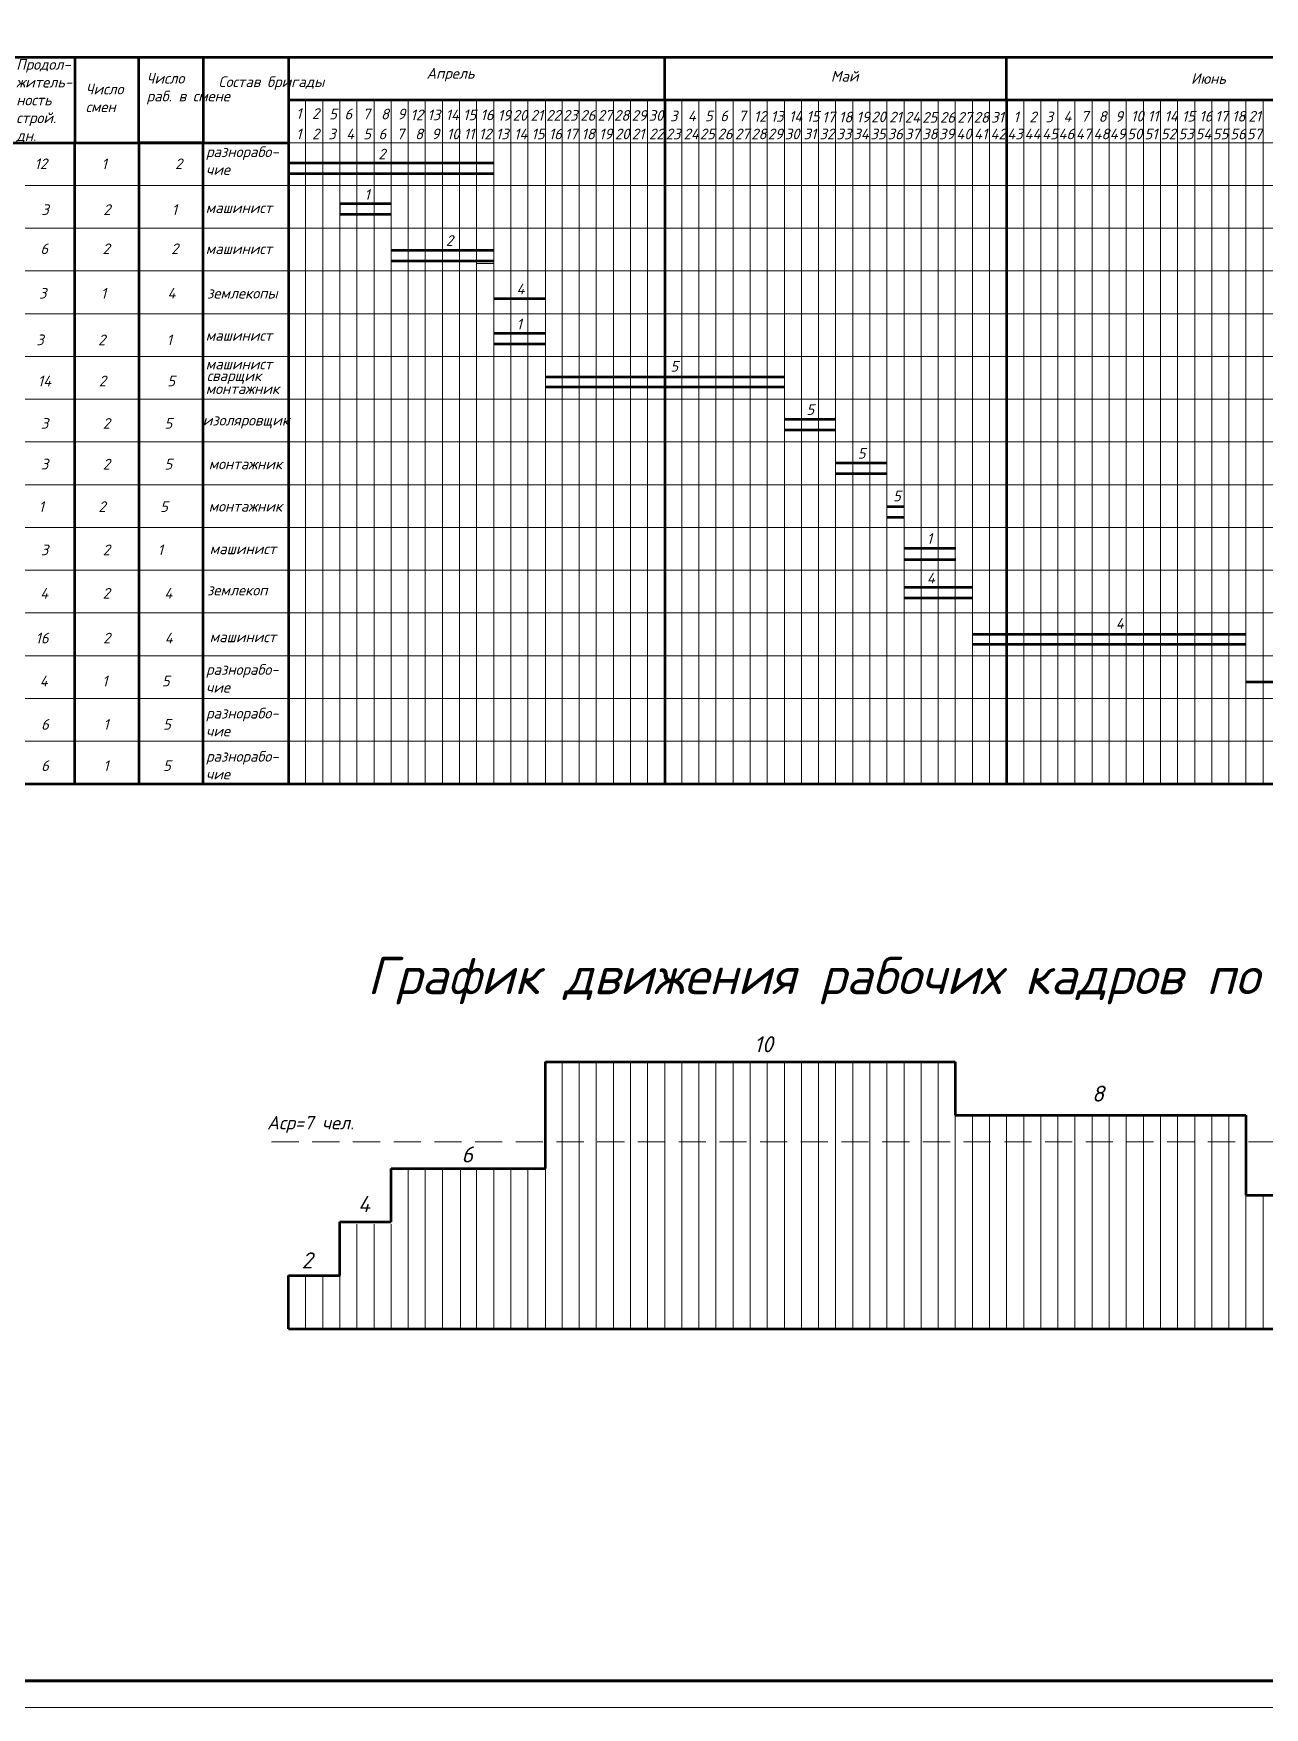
# Model space of a CAD drawing. Header units: millimetres. Extents: x 27137 to 30937, y -4667 to -569.
# Drawn here: x 28556.7 to 28787.1, y -4472.8 to -4159.5 of the extents above; entities that cross this region are included whole.
import ezdxf

# ---------------------------------------------------------------- set-up
doc = ezdxf.new("R2010")
doc.units = ezdxf.units.MM
doc.header["$LTSCALE"] = 0.4
doc.linetypes.add('штриховаяX2', pattern=[38.1, 25.4, -12.7])
doc.styles.add('Isocpeur', font='isocpeui.ttf', dxfattribs={"height": 2.5})
doc.styles.get("Standard").update_dxf_attribs({"font": 'isocpeui.ttf', "height": 2.5})

msp = doc.modelspace()

# ---------------------------------------------------------------- linework, layer by layer
at = {"lineweight": 53, "ltscale": 0.5}
for p, q in [((28424.4321, -4163.9227), (28604.4321, -4163.9227)), ((28564.4321, -4163.9227), (28564.4321, -4179.9227)), ((28576.4321, -4179.9227), (28576.4321, -4163.9227)), ((28588.4321, -4163.9227), (28588.4321, -4179.9227)), ((28604.4321, -4163.9227), (28834.8321, -4163.9227)), ((28604.4321, -4163.9227), (28604.4321, -4171.9227)), ((28674.8321, -4171.9227), (28674.8321, -4163.9227)), ((28738.8321, -4171.9227), (28738.8321, -4163.9227)), ((28604.4321, -4171.9227), (28834.8321, -4171.9227)), ((28604.4321, -4171.9227), (28604.4321, -4275.9227)), ((28610.8321, -4171.9227), (28614.0321, -4171.9227)), ((28674.8321, -4171.9227), (28674.8321, -4299.9227)), ((28738.8321, -4171.9227), (28738.8321, -4299.9227)), ((28424.4321, -4179.9227), (28592.4321, -4179.9227)), ((28564.4321, -4179.9227), (28576.4321, -4179.9227)), ((28564.4321, -4275.9227), (28564.4321, -4179.9227)), ((28588.4321, -4179.9227), (28576.4321, -4179.9227)), ((28576.4321, -4179.9227), (28576.4321, -4275.9227)), ((28588.4321, -4179.9227), (28604.4321, -4179.9227)), ((28588.4321, -4275.9227), (28588.4321, -4179.9227)), ((28604.4321, -4183.675), (28639.6321, -4183.675)), ((28639.6321, -4183.675), (28642.8321, -4183.675)), ((28604.4321, -4185.675), (28639.6321, -4185.675)), ((28639.6321, -4185.675), (28642.8321, -4185.675)), ((28614.0321, -4191.3266), (28623.6321, -4191.3266)), ((28614.0321, -4193.3266), (28623.6321, -4193.3266)), ((28623.6321, -4200.0241), (28642.8321, -4200.0241)), ((28623.6321, -4202.0241), (28642.8321, -4202.0241)), ((28642.8321, -4209.1061), (28652.5288, -4209.1061)), ((28642.8321, -4215.5578), (28652.5288, -4215.5578)), ((28642.8321, -4217.5578), (28652.5288, -4217.5578)), ((28652.5288, -4223.7253), (28697.2321, -4223.7253)), ((28697.2321, -4225.6524), (28652.5288, -4225.6524)), ((28678.0321, -4223.7253), (28697.2321, -4223.7253)), ((28697.2321, -4225.6524), (28678.0321, -4225.6524)), ((28697.2321, -4231.633), (28706.8321, -4231.633)), ((28697.2321, -4233.633), (28706.8321, -4233.633)), ((28706.8321, -4239.8208), (28716.4321, -4239.8208)), ((28706.8321, -4241.8223), (28716.4321, -4241.8223)), ((28716.4321, -4248.005), (28719.6321, -4248.005)), ((28716.4321, -4249.9833), (28719.6321, -4249.9833)), ((28719.6321, -4255.8053), (28729.3288, -4255.8053)), ((28719.6321, -4257.9442), (28729.3288, -4257.9442)), ((28719.6321, -4263.1035), (28732.4321, -4263.1035)), ((28719.6321, -4265.1035), (28732.4321, -4265.1035)), ((28732.4321, -4271.9185), (28783.6321, -4271.9185)), ((28564.4321, -4299.9227), (28564.4321, -4275.9227)), ((28576.4321, -4275.9227), (28576.4321, -4299.9227)), ((28588.4321, -4299.9227), (28588.4321, -4275.9227)), ((28604.4321, -4275.9227), (28604.4321, -4299.9227)), ((28783.6321, -4273.8456), (28732.4321, -4273.8456)), ((28783.6321, -4280.8051), (28796.4321, -4280.8051)), ((28424.4321, -4299.9227), (28604.4321, -4299.9227)), ((28604.4321, -4299.9227), (28834.8321, -4299.9227)), ((28652.5288, -4371.8969), (28652.5288, -4351.8969)), ((28652.5288, -4351.8969), (28729.2321, -4351.8969)), ((28729.2321, -4351.8969), (28729.2321, -4361.8969)), ((28729.2321, -4361.8969), (28783.6321, -4361.8969)), ((28783.6321, -4361.8969), (28783.6321, -4366.8969)), ((28783.6321, -4366.8969), (28783.6321, -4371.8969)), ((28623.6321, -4381.8969), (28623.6321, -4371.8969)), ((28623.6321, -4371.8969), (28652.5288, -4371.8969)), ((28783.6321, -4371.8969), (28783.6321, -4376.8969)), ((28783.6321, -4376.8969), (28834.8321, -4376.8969)), ((28614.0321, -4391.8969), (28614.0321, -4381.8969)), ((28614.0321, -4381.8969), (28623.6321, -4381.8969)), ((28604.4321, -4401.8969), (28604.4321, -4391.8969)), ((28604.4321, -4391.8969), (28614.0321, -4391.8969)), ((28604.4321, -4401.8969), (28834.8321, -4401.8969))]:
    msp.add_line(p, q, dxfattribs=at)
at = {"lineweight": 15}
for p, q in [((28552.4321, -4163.9227), (28564.4321, -4163.9227)), ((28564.4321, -4163.9227), (28576.4321, -4163.9227)), ((28576.4321, -4163.9227), (28588.4321, -4163.9227)), ((28604.4321, -4171.9227), (28607.6321, -4171.9227)), ((28604.4321, -4179.9227), (28604.4321, -4171.9227)), ((28607.6321, -4171.9227), (28607.6321, -4299.9227)), ((28610.8321, -4299.9227), (28610.8321, -4171.9227)), ((28614.0321, -4171.9227), (28614.0321, -4299.9227)), ((28617.2321, -4171.9227), (28620.4321, -4171.9227)), ((28617.2321, -4299.9227), (28617.2321, -4171.9227)), ((28620.4321, -4171.9227), (28620.4321, -4299.9227)), ((28623.6321, -4171.9227), (28626.8321, -4171.9227)), ((28623.6321, -4299.9227), (28623.6321, -4171.9227)), ((28626.8321, -4171.9227), (28626.8321, -4299.9227)), ((28630.0321, -4171.9227), (28633.2321, -4171.9227)), ((28630.0321, -4299.9227), (28630.0321, -4171.9227)), ((28633.2321, -4171.9227), (28633.2321, -4299.9227)), ((28636.4321, -4171.9227), (28639.6321, -4171.9227)), ((28636.4321, -4171.9227), (28636.4321, -4299.9227)), ((28639.6321, -4171.9227), (28639.6321, -4299.9227)), ((28642.8321, -4171.9227), (28646.0321, -4171.9227)), ((28642.8321, -4299.9227), (28642.8321, -4171.9227)), ((28646.0321, -4171.9227), (28646.0321, -4299.9227)), ((28649.2321, -4171.9227), (28652.4321, -4171.9227)), ((28649.2321, -4299.9227), (28649.2321, -4171.9227)), ((28652.5288, -4299.9227), (28652.5288, -4171.9227)), ((28655.6321, -4171.9227), (28658.8321, -4171.9227)), ((28655.6321, -4299.9227), (28655.6321, -4171.9227)), ((28658.8321, -4171.9227), (28658.8321, -4299.9227)), ((28662.0321, -4171.9227), (28665.2321, -4171.9227)), ((28662.0321, -4299.9227), (28662.0321, -4171.9227)), ((28665.2321, -4171.9227), (28665.2321, -4299.9227)), ((28668.4321, -4171.9227), (28671.6321, -4171.9227)), ((28668.4321, -4299.9227), (28668.4321, -4171.9227)), ((28671.6321, -4171.9227), (28671.6321, -4299.9227)), ((28674.8321, -4171.9227), (28678.0321, -4171.9227)), ((28678.0321, -4171.9227), (28678.0321, -4299.9227)), ((28681.2321, -4171.9227), (28684.4321, -4171.9227)), ((28681.2321, -4299.9227), (28681.2321, -4171.9227)), ((28684.4321, -4171.9227), (28684.4321, -4299.9227)), ((28687.6321, -4171.9227), (28690.8321, -4171.9227)), ((28687.6321, -4299.9227), (28687.6321, -4171.9227)), ((28690.8321, -4171.9227), (28690.8321, -4299.9227)), ((28694.0321, -4171.9227), (28697.2321, -4171.9227)), ((28694.0321, -4299.9227), (28694.0321, -4171.9227)), ((28697.2321, -4171.9227), (28697.2321, -4299.9227)), ((28700.4321, -4171.9227), (28703.6321, -4171.9227)), ((28700.4321, -4299.9227), (28700.4321, -4171.9227)), ((28703.6321, -4171.9227), (28703.6321, -4299.9227)), ((28706.8321, -4171.9227), (28710.0321, -4171.9227)), ((28706.8321, -4299.9227), (28706.8321, -4171.9227)), ((28710.0321, -4171.9227), (28710.0321, -4299.9227)), ((28713.2321, -4171.9227), (28716.4321, -4171.9227)), ((28713.2321, -4299.9227), (28713.2321, -4171.9227)), ((28716.4321, -4171.9227), (28716.4321, -4299.9227)), ((28719.6321, -4171.9227), (28722.8321, -4171.9227)), ((28719.6321, -4299.9227), (28719.6321, -4171.9227)), ((28722.8321, -4171.9227), (28722.8321, -4299.9227)), ((28722.8321, -4299.9227), (28722.8321, -4171.9593)), ((28726.0321, -4171.9227), (28729.2321, -4171.9227)), ((28726.0321, -4299.9227), (28726.0321, -4171.9227)), ((28729.2321, -4171.9227), (28729.2321, -4299.9227)), ((28732.4321, -4171.9227), (28735.6321, -4171.9227)), ((28732.4321, -4299.9227), (28732.4321, -4171.9227)), ((28735.6321, -4171.9227), (28735.6321, -4299.9227)), ((28738.8321, -4171.9227), (28742.0321, -4171.9227)), ((28742.0321, -4171.9227), (28742.0321, -4299.9227)), ((28745.2321, -4171.9227), (28748.4321, -4171.9227)), ((28745.2321, -4299.9227), (28745.2321, -4171.9227)), ((28748.4321, -4171.9227), (28748.4321, -4299.9227)), ((28751.6321, -4171.9227), (28754.8321, -4171.9227)), ((28751.6321, -4299.9227), (28751.6321, -4171.9227)), ((28754.8321, -4171.9227), (28754.8321, -4299.9227)), ((28758.0321, -4171.9227), (28761.2321, -4171.9227)), ((28758.0321, -4299.9227), (28758.0321, -4171.9227)), ((28761.2321, -4171.9227), (28761.2321, -4299.9227)), ((28764.4321, -4171.9227), (28767.6321, -4171.9227)), ((28764.4321, -4299.9227), (28764.4321, -4171.9227)), ((28767.6321, -4171.9227), (28767.6321, -4299.9227)), ((28770.8321, -4171.9227), (28774.0321, -4171.9227)), ((28770.8321, -4299.9227), (28770.8321, -4171.9227)), ((28774.0321, -4171.9227), (28774.0321, -4299.9227)), ((28777.2321, -4171.9227), (28780.4321, -4171.9227)), ((28777.2321, -4299.9227), (28777.2321, -4171.9227)), ((28780.4321, -4171.9227), (28780.4321, -4299.9227)), ((28783.6321, -4171.9227), (28786.8321, -4171.9227)), ((28786.8321, -4171.9227), (28786.8321, -4299.9227)), ((28786.8321, -4299.9227), (28786.8321, -4171.9227)), ((28604.4321, -4179.9227), (28604.4321, -4183.675)), ((28834.9337, -4179.9227), (28604.4321, -4179.9227)), ((28424.4321, -4187.9227), (28604.4321, -4187.9227)), ((28604.4321, -4191.9227), (28604.4321, -4186.7271)), ((28604.4321, -4187.9227), (28834.8321, -4187.9227)), ((28642.8321, -4186.7271), (28642.8321, -4191.9227)), ((28646.0321, -4191.9227), (28646.0321, -4196.1136)), ((28424.4321, -4195.9227), (28604.4321, -4195.9227)), ((28604.4321, -4195.9227), (28834.8321, -4195.9227)), ((28649.2321, -4196.1136), (28649.2321, -4199.9227)), ((28604.4321, -4207.9227), (28604.4321, -4199.9227)), ((28639.6321, -4200.0241), (28642.8321, -4200.0241)), ((28649.2321, -4199.9227), (28649.2321, -4203.4818)), ((28424.4321, -4203.9227), (28604.4321, -4203.9227)), ((28604.4321, -4203.9227), (28834.8321, -4203.9227)), ((28639.6321, -4202.5425), (28642.8321, -4202.5425)), ((28658.8321, -4203.4818), (28658.8321, -4207.6201)), ((28642.8321, -4207.6201), (28642.8321, -4206.0002)), ((28649.2321, -4209.1061), (28649.2321, -4210.8834)), ((28665.2321, -4210.8834), (28665.2321, -4208.8099)), ((28665.2321, -4209.1061), (28665.2321, -4210.8834)), ((28674.8321, -4207.6201), (28674.8321, -4207.9227)), ((28674.8321, -4207.9227), (28674.8321, -4209.1061)), ((28674.8321, -4209.1061), (28674.8321, -4209.1061)), ((28604.4321, -4211.9227), (28472.4321, -4211.9227)), ((28604.4321, -4215.9227), (28604.4321, -4211.9227)), ((28604.4321, -4211.9227), (28834.8321, -4211.9227)), ((28655.6321, -4211.9227), (28655.6321, -4214.0399)), ((28658.8321, -4215.8742), (28658.8321, -4216.7662)), ((28604.4321, -4219.9227), (28472.4321, -4219.9227)), ((28604.4321, -4227.9227), (28604.4321, -4219.9227)), ((28604.4321, -4219.9227), (28834.8321, -4219.9227)), ((28662.0321, -4219.9227), (28662.0321, -4223.7253)), ((28681.2321, -4219.9227), (28681.2321, -4221.0412)), ((28472.4321, -4227.9227), (28604.4321, -4227.9227)), ((28604.4321, -4227.9227), (28834.8321, -4227.9227)), ((28681.2321, -4227.9227), (28681.2321, -4230.9141)), ((28604.4321, -4239.9227), (28604.4321, -4231.9227)), ((28424.4321, -4235.9227), (28604.4321, -4235.9227)), ((28604.4321, -4235.9227), (28834.8321, -4235.9227)), ((28604.4321, -4243.9227), (28472.4321, -4243.9227)), ((28604.4321, -4251.9227), (28604.4321, -4243.9227)), ((28604.4321, -4243.9227), (28834.8321, -4243.9227)), ((28472.4321, -4251.9227), (28604.4321, -4251.9227)), ((28604.4321, -4251.9227), (28834.8321, -4251.9227)), ((28604.4321, -4259.9227), (28604.4321, -4255.9227)), ((28472.4321, -4259.9227), (28604.4321, -4259.9227)), ((28604.4321, -4259.9227), (28834.8321, -4259.9227)), ((28604.4321, -4267.9227), (28604.4321, -4263.9227)), ((28472.4321, -4267.9227), (28604.4321, -4267.9227)), ((28604.4321, -4267.9227), (28834.8321, -4267.9227)), ((28658.8321, -4267.9227), (28658.8321, -4268.7321)), ((28757.9353, -4271.9185), (28783.6321, -4271.9185)), ((28484.4321, -4275.9227), (28592.4321, -4275.9227)), ((28604.4321, -4275.9227), (28588.4321, -4275.9227)), ((28604.4321, -4275.9227), (28604.4321, -4277.026)), ((28604.4321, -4275.9227), (28834.8321, -4275.9227)), ((28607.6321, -4275.9227), (28607.6321, -4299.9227)), ((28610.8321, -4299.9227), (28610.8321, -4275.9227)), ((28783.6321, -4273.8456), (28757.9353, -4273.8456)), ((28424.4321, -4283.9227), (28604.4321, -4283.9227)), ((28604.4321, -4283.9227), (28834.8321, -4283.9227)), ((28424.4321, -4291.9227), (28604.4321, -4291.9227)), ((28604.4321, -4291.9227), (28834.8321, -4291.9227)), ((28604.4321, -4299.9227), (28604.4321, -4293.5227)), ((28604.4321, -4299.9227), (28604.4321, -4293.5227)), ((28652.5288, -4375.9621), (28652.5288, -4351.8969)), ((28655.6321, -4401.8969), (28655.6321, -4351.8969)), ((28655.6321, -4367.1192), (28655.6321, -4351.8969)), ((28658.8321, -4351.8969), (28658.8321, -4367.1192)), ((28662.0321, -4401.8969), (28662.0321, -4351.8969)), ((28662.0321, -4367.1192), (28662.0321, -4351.8969)), ((28665.2321, -4351.8969), (28665.2321, -4401.8969)), ((28665.2321, -4351.8969), (28665.2321, -4363.1359)), ((28668.4321, -4401.8969), (28668.4321, -4351.8969)), ((28668.4321, -4363.1359), (28668.4321, -4351.8969)), ((28671.6321, -4351.8969), (28671.6321, -4401.8969)), ((28671.6321, -4351.8969), (28671.6321, -4363.1359)), ((28674.8321, -4351.8969), (28674.8321, -4367.1192)), ((28678.0321, -4351.8969), (28678.0321, -4401.8969)), ((28681.2321, -4401.8969), (28681.2321, -4351.8969)), ((28684.4321, -4351.8969), (28684.4321, -4401.8969)), ((28687.6321, -4401.8969), (28687.6321, -4351.8969)), ((28687.6321, -4362.7511), (28687.6321, -4351.8969)), ((28690.8321, -4351.8969), (28690.8321, -4401.8969)), ((28690.8321, -4351.8969), (28690.8321, -4362.7511)), ((28694.0321, -4401.8969), (28694.0321, -4351.8969)), ((28694.0321, -4362.7511), (28694.0321, -4351.8969)), ((28697.2321, -4351.8969), (28697.2321, -4401.8969)), ((28697.2321, -4351.8969), (28697.2321, -4362.7511)), ((28700.4321, -4401.8969), (28700.4321, -4351.8969)), ((28700.4321, -4362.7511), (28700.4321, -4351.8969)), ((28703.6321, -4351.8969), (28703.6321, -4401.8969)), ((28703.6321, -4351.8969), (28703.6321, -4362.7511)), ((28706.8321, -4401.8969), (28706.8321, -4351.8969)), ((28706.8321, -4362.7511), (28706.8321, -4351.8969)), ((28710.0321, -4351.8969), (28710.0321, -4401.8969)), ((28710.0321, -4351.8969), (28710.0321, -4362.7511)), ((28713.2321, -4401.8969), (28713.2321, -4351.8969)), ((28713.2321, -4362.7511), (28713.2321, -4351.8969)), ((28716.4321, -4351.8969), (28716.4321, -4401.8969)), ((28716.4321, -4351.8969), (28716.4321, -4362.7511)), ((28719.6321, -4401.8969), (28719.6321, -4351.8969)), ((28719.6321, -4362.7511), (28719.6321, -4351.8969)), ((28722.8321, -4401.8969), (28722.8321, -4351.8969)), ((28722.8321, -4362.7511), (28722.8321, -4351.8969)), ((28722.8321, -4351.8969), (28722.8321, -4401.8969)), ((28722.8321, -4351.8969), (28722.8321, -4362.7511)), ((28726.0321, -4401.8969), (28726.0321, -4351.8969)), ((28726.0321, -4362.7511), (28726.0321, -4351.8969)), ((28729.2321, -4351.8969), (28729.2321, -4401.8969)), ((28732.4321, -4401.8969), (28732.4321, -4361.8969)), ((28735.6321, -4361.8969), (28735.6321, -4401.8969)), ((28738.8321, -4361.8969), (28738.8321, -4401.8969)), ((28738.8321, -4361.8969), (28738.8321, -4362.7511)), ((28742.0321, -4361.8969), (28742.0321, -4401.8969)), ((28742.0321, -4361.8969), (28742.0321, -4362.7511)), ((28745.2321, -4401.8969), (28745.2321, -4361.8969)), ((28745.2321, -4362.7511), (28745.2321, -4361.8969)), ((28748.4321, -4361.8969), (28748.4321, -4401.8969)), ((28748.4321, -4361.8969), (28748.4321, -4362.7511)), ((28751.6321, -4401.8969), (28751.6321, -4361.8969)), ((28751.6321, -4362.7511), (28751.6321, -4361.8969)), ((28754.8321, -4361.8969), (28754.8321, -4401.8969)), ((28754.8321, -4361.8969), (28754.8321, -4362.7511)), ((28758.0321, -4361.8969), (28758.0321, -4401.8969)), ((28761.2321, -4361.8969), (28761.2321, -4401.8969)), ((28764.4321, -4401.8969), (28764.4321, -4361.8969)), ((28767.6321, -4361.8969), (28767.6321, -4401.8969)), ((28770.8321, -4401.8969), (28770.8321, -4361.8969)), ((28774.0321, -4361.8969), (28774.0321, -4401.8969)), ((28777.2321, -4401.8969), (28777.2321, -4361.8969)), ((28780.4321, -4361.8969), (28780.4321, -4401.8969)), ((28783.6321, -4401.8969), (28783.6321, -4361.8969)), ((28658.8321, -4367.1192), (28658.8321, -4401.8969)), ((28674.8321, -4367.1192), (28674.8321, -4401.8969)), ((28623.6321, -4381.8969), (28623.6321, -4371.8969)), ((28626.8321, -4371.8969), (28626.8321, -4401.8969)), ((28626.8321, -4371.8969), (28626.8321, -4375.9621)), ((28630.0321, -4401.8969), (28630.0321, -4371.8969)), ((28630.0321, -4375.9621), (28630.0321, -4371.8969)), ((28633.2321, -4371.8969), (28633.2321, -4375.9621)), ((28636.6338, -4371.8969), (28636.6338, -4401.8969)), ((28639.6321, -4371.8969), (28639.6321, -4401.8969)), ((28639.6321, -4371.8969), (28639.6321, -4372.1157)), ((28642.8321, -4401.8969), (28642.8321, -4371.8969)), ((28642.8321, -4372.1157), (28642.8321, -4371.8969)), ((28646.0321, -4371.8969), (28646.0321, -4401.8969)), ((28646.0321, -4371.8969), (28646.0321, -4372.1157)), ((28649.2321, -4375.9621), (28649.2321, -4371.8969)), ((28633.2321, -4375.9621), (28633.2321, -4401.8969)), ((28649.2321, -4401.8969), (28649.2321, -4375.9621)), ((28652.5288, -4401.8969), (28652.5288, -4375.9621)), ((28786.8321, -4401.8969), (28786.8321, -4376.8969)), ((28786.8321, -4376.8969), (28786.8321, -4401.8969)), ((28614.0321, -4382.2835), (28614.0321, -4401.8969)), ((28617.2321, -4401.8969), (28617.2321, -4382.2835)), ((28620.4321, -4382.2835), (28620.4321, -4401.8969)), ((28623.6321, -4401.8969), (28623.6321, -4382.2835)), ((28607.6321, -4391.8969), (28607.6321, -4401.8969)), ((28607.6321, -4391.8969), (28607.6321, -4401.8969)), ((28610.8321, -4401.8969), (28610.8321, -4391.8969)), ((28610.8321, -4401.8969), (28610.8321, -4391.8969))]:
    msp.add_line(p, q, dxfattribs=at)
at = {"color": 0, "lineweight": 15}
for p, q in [((28783.6321, -4299.9227), (28783.6321, -4171.9227)), ((28576.4321, -4275.9227), (28564.4321, -4275.9227)), ((28564.4321, -4275.9227), (28576.4321, -4275.9227))]:
    msp.add_line(p, q, dxfattribs=at)
at = {"ltscale": 0.5}
for p, q in [((28604.4321, -4183.675), (28604.4321, -4185.675)), ((28604.4321, -4185.675), (28607.2345, -4185.675)), ((28614.0321, -4191.3266), (28614.0321, -4193.3266)), ((28614.0321, -4191.3266), (28614.0321, -4193.3266)), ((28614.0321, -4193.3266), (28616.2359, -4193.3266)), ((28623.6321, -4202.0241), (28625.8359, -4202.0241)), ((28642.8321, -4217.5578), (28645.0359, -4217.5578)), ((28697.2321, -4233.633), (28699.4359, -4233.633)), ((28706.8321, -4241.8208), (28709.0359, -4241.8208)), ((28716.4321, -4250.005), (28718.6359, -4250.005)), ((28719.6321, -4265.1035), (28721.8359, -4265.1035))]:
    msp.add_line(p, q, dxfattribs=at)
at = {"lineweight": 15, "ltscale": 0.5}
for p, q in [((28639.6321, -4191.4817), (28639.6321, -4299.9227)), ((28655.6321, -4191.4817), (28655.6321, -4299.9227)), ((28684.4321, -4224.8971), (28684.4321, -4299.9227)), ((28655.6321, -4351.8969), (28655.6321, -4367.1192)), ((28639.6321, -4371.8969), (28639.6321, -4372.1157)), ((28639.6321, -4375.9621), (28639.6321, -4377.4616)), ((28655.6321, -4375.9621), (28655.6321, -4376.56)), ((28604.4321, -4401.8969), (28604.4321, -4391.8969))]:
    msp.add_line(p, q, dxfattribs=at)
at = {"linetype": 'штриховаяX2', "lineweight": 15, "ltscale": 0.5}
msp.add_line((28601.2528, -4366.8969), (28843.338, -4366.8969), dxfattribs=at)
at = {"color": 7, "lineweight": 15}
for points in [[(28327.3799, -4472.756), (29168.3799, -4472.756), (29168.3799, -3878.756), (28327.3799, -3878.756)], [(28347.3799, -4467.756), (29163.3799, -4467.756), (29163.3799, -3883.756), (28347.3799, -3883.756)]]:
    msp.add_lwpolyline(points, close=True, dxfattribs=at)
at = {"lineweight": 15, "const_width": 0.6}
msp.add_lwpolyline([(28347.3799, -3883.756), (29163.3799, -3883.756), (29163.3799, -4467.756), (28347.3799, -4467.756)], dxfattribs=at)

# ---------------------------------------------------------------- texts
at = {"lineweight": 15, "attachment_point": 1}
for s, width, gutter_width, heights, insert, char_height in [('Продол-\\Pжитель-\\Pность\\Pстрой.\\Pдн.', 15, 12.5, [0], (28553.4648, -4164.2676), 2), ('Апрель', 64.209377, 12.5, [0], (28630.2539, -4165.9425), 2), ('Число\\Pсмен', 15, 12.5, [0], (28566.4602, -4168.8761), 2), ('Число \\Pраб. в смене', 15, 12.5, [8.6667], (28577.8633, -4166.8704), 2), ('Состав бригады', 20, 12.5, [0], (28591.3145, -4167.5122), 2), ('Май', 64.209377, 12.5, [0], (28705.9421, -4166.4916), 2), ('Июнь', 64.209377, 12.5, [0], (28773.3506, -4166.9211), 2), ('1', 8.923798, 12.5, [0], (28605.8536, -4173.4677), 2), ('2', 8.923798, 12.5, [0], (28608.8408, -4173.4677), 2), ('5', 8.923798, 12.5, [0], (28612.0345, -4173.5623), 2), ('6', 8.923798, 12.5, [0], (28614.8936, -4173.5623), 2), ('7', 8.923798, 12.5, [0], (28618.293, -4173.5623), 2), ('8', 8.923798, 12.5, [0], (28621.736, -4173.5623), 2), ('9', 8.923798, 12.5, [0], (28624.8289, -4173.5623), 2), ('12', 8.923798, 12.5, [0], (28627.2593, -4173.7224), 2), ('13', 8.923798, 12.5, [0], (28630.4319, -4173.7224), 2), ('14', 8.923798, 12.5, [0], (28633.8352, -4173.7224), 2), ('15', 8.923798, 12.5, [0], (28637.0943, -4173.7224), 2), ('16', 8.923798, 12.5, [0], (28640.3534, -4173.7224), 2), ('19', 8.923798, 12.5, [0], (28643.5973, -4173.8073), 2), ('20', 8.923798, 12.5, [0], (28646.3724, -4173.8073), 2), ('21', 8.923798, 12.5, [0], (28649.7133, -4173.8073), 2), ('22', 8.923798, 12.5, [0], (28652.6421, -4173.8073), 2), ('23', 8.923798, 12.5, [0], (28655.7637, -4173.8073), 2), ('26', 8.923798, 12.5, [0], (28659.0289, -4173.8192), 2), ('27', 8.923798, 12.5, [0], (28662.276, -4173.8192), 2), ('28', 8.923798, 12.5, [0], (28665.3409, -4173.8192), 2), ('29', 8.923798, 12.5, [0], (28668.6359, -4173.8323), 2), ('30', 8.923798, 12.5, [0], (28671.811, -4173.8323), 2), ('3', 8.923798, 12.5, [0], (28675.8271, -4173.9135), 2), ('4', 8.923798, 12.5, [0], (28679.1747, -4173.9135), 2), ('5', 8.923798, 12.5, [0], (28682.3734, -4173.9135), 2), ('6', 8.923798, 12.5, [0], (28685.2325, -4173.9135), 2), ('7', 8.923798, 12.5, [0], (28688.6319, -4173.9135), 2), ('12', 8.923798, 12.5, [0], (28691.5179, -4174.005), 2), ('13', 8.923798, 12.5, [0], (28694.6905, -4174.005), 2), ('14', 8.923798, 12.5, [0], (28698.0938, -4174.005), 2), ('15', 8.923798, 12.5, [0], (28701.3529, -4174.005), 2), ('17', 8.923798, 12.5, [0], (28704.3015, -4174.1336), 2), ('18', 8.923798, 12.5, [0], (28707.4452, -4174.1336), 2), ('19', 8.923798, 12.5, [0], (28710.7331, -4174.1336), 2), ('20', 8.923798, 12.5, [0], (28713.4878, -4174.0935), 2), ('21', 8.923798, 12.5, [0], (28716.8491, -4174.1336), 2), ('24', 8.923798, 12.5, [0], (28719.7636, -4174.1527), 2), ('25', 8.923798, 12.5, [0], (28723.0335, -4174.1871), 2), ('26', 8.923798, 12.5, [0], (28726.3496, -4174.1871), 2), ('27', 8.923798, 12.5, [0], (28729.5968, -4174.1871), 2), ('28', 8.923798, 12.5, [0], (28732.6616, -4174.1871), 2), ('31', 8.923798, 12.5, [0], (28735.9112, -4174.165), 2), ('1', 8.923798, 12.5, [0], (28740.113, -4174.103), 2), ('2', 8.923798, 12.5, [0], (28743.1002, -4174.103), 2), ('3', 8.923798, 12.5, [0], (28746.1237, -4174.103), 2), ('4', 8.923798, 12.5, [0], (28749.4712, -4174.0329), 2), ('7', 8.923798, 12.5, [0], (28752.7567, -4173.9805), 2), ('8', 8.923798, 12.5, [0], (28756.0588, -4174.0152), 2), ('9', 8.923798, 12.5, [0], (28759.1517, -4174.0152), 2), ('10', 8.923798, 12.5, [0], (28762.1126, -4173.9449), 2), ('11', 8.923798, 12.5, [0], (28765.2564, -4173.9449), 2), ('14', 8.923798, 12.5, [0], (28768.3882, -4173.9758), 2), ('15', 8.923798, 12.5, [0], (28771.6474, -4173.9758), 2), ('16', 8.923798, 12.5, [0], (28774.9064, -4173.9758), 2), ('17', 8.923798, 12.5, [0], (28777.8771, -4173.9758), 2), ('18', 8.923798, 12.5, [0], (28781.0208, -4173.9758), 2), ('21', 8.923798, 12.5, [0], (28784.075, -4173.9767), 2), ('1', 8.923798, 12.5, [0], (28605.8536, -4177.2887), 2), ('2', 8.923798, 12.5, [0], (28608.8408, -4177.2887), 2), ('3', 8.923798, 12.5, [0], (28611.8644, -4177.2887), 2), ('4', 8.923798, 12.5, [0], (28615.2119, -4177.2887), 2), ('5', 8.923798, 12.5, [0], (28618.4106, -4177.2887), 2), ('6', 8.923798, 12.5, [0], (28621.2697, -4177.2887), 2), ('7', 8.923798, 12.5, [0], (28624.6691, -4177.2887), 2), ('8', 8.923798, 12.5, [0], (28628.1121, -4177.2887), 2), ('9', 8.923798, 12.5, [0], (28631.205, -4177.2887), 2), ('10', 8.923798, 12.5, [0], (28634.0602, -4177.2887), 2), ('11', 8.923798, 12.5, [0], (28637.204, -4177.2887), 2), ('12', 8.923798, 12.5, [0], (28640.0593, -4177.2887), 2), ('13', 8.923798, 12.5, [0], (28643.2319, -4177.2887), 2), ('14', 8.923798, 12.5, [0], (28646.6352, -4177.2887), 2), ('15', 8.923798, 12.5, [0], (28649.8943, -4177.2887), 2), ('16', 8.923798, 12.5, [0], (28653.1534, -4177.2887), 2), ('17', 8.923798, 12.5, [0], (28656.1241, -4177.2887), 2), ('18', 8.923798, 12.5, [0], (28659.2678, -4177.2887), 2), ('19', 8.923798, 12.5, [0], (28662.5557, -4177.2887), 2), ('20', 8.923798, 12.5, [0], (28665.4976, -4177.2887), 2), ('21', 8.923798, 12.5, [0], (28668.6717, -4177.2887), 2), ('22', 8.923798, 12.5, [0], (28671.9004, -4177.2887), 2), ('23', 8.923798, 12.5, [0], (28675.022, -4177.2887), 2), ('24', 8.923798, 12.5, [0], (28678.3669, -4177.2887), 2), ('25', 8.923798, 12.5, [0], (28681.3958, -4177.2887), 2), ('26', 8.923798, 12.5, [0], (28684.712, -4177.2887), 2), ('27', 8.923798, 12.5, [0], (28687.9591, -4177.2887), 2), ('28', 8.923798, 12.5, [0], (28691.024, -4177.2887), 2), ('29', 8.923798, 12.5, [0], (28694.122, -4177.2887), 2), ('30', 8.923798, 12.5, [0], (28697.2971, -4177.2887), 2), ('31', 8.923798, 12.5, [0], (28700.8015, -4177.2887), 2), ('32', 8.923798, 12.5, [0], (28703.8011, -4177.2887), 2), ('33', 8.923798, 12.5, [0], (28706.957, -4177.2887), 2), ('34', 8.923798, 12.5, [0], (28710.1187, -4177.2887), 2), ('35', 8.923798, 12.5, [0], (28713.3323, -4177.2887), 2), ('36', 8.923798, 12.5, [0], (28716.5458, -4177.2887), 2), ('37', 8.923798, 12.5, [0], (28719.7593, -4177.2887), 2), ('38', 8.923798, 12.5, [0], (28722.9989, -4177.2887), 2), ('39', 8.923798, 12.5, [0], (28726.1547, -4177.2887), 2), ('40', 8.923798, 12.5, [0], (28729.4067, -4177.2887), 2), ('41', 8.923798, 12.5, [0], (28732.7249, -4177.2887), 2), ('42', 8.923798, 12.5, [0], (28735.8058, -4177.2887), 2), ('43', 8.923798, 12.5, [0], (28738.9424, -4177.2887), 2), ('44', 8.923798, 12.5, [0], (28742.1752, -4177.2887), 2), ('45', 8.923798, 12.5, [0], (28745.4733, -4177.2887), 2), ('46', 8.923798, 12.5, [0], (28748.5329, -4177.2887), 2), ('47', 8.923798, 12.5, [0], (28751.7849, -4177.2887), 2), ('48', 8.923798, 12.5, [0], (28755.0755, -4177.2887), 2), ('49', 8.923798, 12.5, [0], (28758.1218, -4177.2887), 2), ('50', 8.923798, 12.5, [0], (28761.3931, -4177.2887), 2), ('51', 8.923798, 12.5, [0], (28764.6259, -4177.2887), 2), ('52', 8.923798, 12.5, [0], (28767.6954, -4177.2887), 2), ('53', 8.923798, 12.5, [0], (28770.9792, -4177.2887), 2), ('54', 8.923798, 12.5, [0], (28774.198, -4177.2887), 2), ('55', 8.923798, 12.5, [0], (28777.4091, -4177.2887), 2), ('56', 8.923798, 12.5, [0], (28780.6915, -4177.2887), 2), ('57', 8.923798, 12.5, [0], (28783.7853, -4177.2887), 2), ('разнорабо-\\Pчие', 20, 12.5, [0], (28588.9836, -4180.6194), 2), ('2', 8.923798, 12.5, [0], (28621.2277, -4181.0554), 2), ('12        1          2', 45, 12.5, [0], (28556.8896, -4182.8781), 2), ('3        2         1', 45, 12.5, [0], (28558.1558, -4191.4501), 2), ('1', 8.923798, 12.5, [0], (28618.6311, -4188.6308), 2), ('машинист', 20, 12.5, [0], (28588.9266, -4191.0901), 2), ('2', 8.923798, 12.5, [0], (28633.8771, -4197.2291), 2), ('  6        2         2', 45, 12.5, [0], (28555.4342, -4198.7789), 2), ('машинист', 20, 12.5, [0], (28588.9266, -4198.7632), 2), ('   3        1         4', 45, 12.5, [2.5], (28553.8972, -4207.0943), 2), ('4', 8.923798, 12.5, [0], (28647.1021, -4206.2925), 2), ('землекопы', 20, 12.5, [0], (28589.1897, -4207.094), 2), ('1', 8.923798, 12.5, [0], (28647.1135, -4212.8612), 2), ('машинист', 20, 12.5, [0], (28588.9266, -4214.9941), 2), ('машинист', 20, 12.5, [0], (28588.9266, -4220.3409), 2), ('5', 8.923798, 12.5, [0], (28675.9021, -4220.7776), 2), ('монтажник', 20, 12.5, [0], (28588.9266, -4224.9602), 2), ('сварщик', 20, 12.5, [0], (28589.117, -4222.5357), 2), ('5', 8.923798, 12.5, [0], (28701.3607, -4228.8644), 2), ('изоляровщик', 20, 12.5, [0], (28588.3608, -4230.8555), 2), ('5', 8.923798, 12.5, [0], (28710.9607, -4237.0522), 2), ('монтажник', 20, 12.5, [0], (28589.4924, -4239.0421), 2), ('монтажник', 20, 12.5, [0], (28589.4924, -4246.9584), 2), ('5', 8.923798, 12.5, [0], (28717.5825, -4245.0381), 2), ('1', 8.923798, 12.5, [0], (28723.9021, -4252.9916), 2), ('машинист', 20, 12.5, [0], (28589.6656, -4254.9282), 2), ('4', 8.923798, 12.5, [0], (28723.9135, -4260.4069), 2), ('землекоп', 20, 12.5, [0], (28589.1897, -4262.6611), 2), ('4', 8.923798, 12.5, [0], (28759.2812, -4268.8712), 2), ('машинист', 20, 12.5, [0], (28589.6656, -4271.4003), 2), ('разнорабо-\\Pчие', 20, 12.5, [0], (28588.9836, -4277.5089), 2), ('разнорабо-\\Pчие', 20, 12.5, [0], (28588.9836, -4285.6881), 2), ('разнорабо-\\Pчие', 20, 12.5, [0], (28588.9836, -4293.7537), 2), ('\\pi19.26467;График движения рабочих кадров по оъекту ', 245.130088, 5, [0], (28599.8905, -4332.2712), 7), ('{\\H0.75x;10}', 15, 12.5, [0], (28691.5422, -4347.1336), 4), ('{\\H0.75x;8}', 15, 12.5, [0], (28754.8022, -4356.3745), 4), ('{\\H0.75x;6}', 15, 12.5, [0], (28636.7929, -4367.7596), 4), ('{\\H0.75x;4}', 15, 12.5, [0], (28617.4275, -4377.0389), 4), ('{\\H0.75x;2}', 15, 12.5, [0], (28606.8841, -4387.5693), 4)]:
    msp.add_mtext_dynamic_manual_height_columns(s, width=width, gutter_width=gutter_width, heights=heights, dxfattribs=dict(at, insert=insert, char_height=char_height))
at = {"color": 0, "lineweight": 15, "char_height": 2, "attachment_point": 1}
for s, heights, insert in [('   3        2         1', [0], (28553.3863, -4215.8231)), ('   14       2         5', [2.5019], (28553.6804, -4223.5142)), ('   3        2        5', [0], (28554.2484, -4231.4622)), ('   3        2        5', [0], (28554.2484, -4239.0828)), ('  1        2        5', [0], (28555.1126, -4247.0336)), (' 3        2       1', [0], (28556.7912, -4255.1264)), (' 4        2        4', [0], (28556.669, -4263.2515)), ('  16        2        4', [0], (28554.5322, -4271.6293)), ('  4        1        5', [0], (28555.3167, -4279.6614)), ('   6        1        5', [0], (28554.3076, -4287.7824)), ('   6        1        5', [0], (28554.3076, -4295.5045))]:
    msp.add_mtext_dynamic_manual_height_columns(s, width=45, gutter_width=12.5, heights=heights, dxfattribs=dict(at, insert=insert))
at = {"linetype": 'штриховаяX2', "lineweight": 15, "insert": (28600.3953, -4362.0657), "char_height": 2.5, "attachment_point": 1, "style": 'Isocpeur'}
msp.add_mtext_dynamic_manual_height_columns('Аср=7 чел.', width=29.321968, gutter_width=12.5, heights=[0], dxfattribs=at)

doc.saveas('drawing.dxf')
